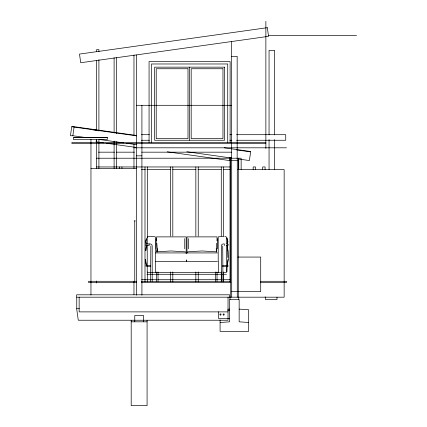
<?xml version="1.0" encoding="UTF-8"?>
<svg xmlns="http://www.w3.org/2000/svg" width="427" height="427" viewBox="0 0 427 427"><rect width="100%" height="100%" fill="white"/><g stroke="black" fill="none" stroke-linecap="round" stroke-linejoin="round"><path stroke-width="0.64" d="M157.12 251.919L157.275 248.829L156.81 243.262M146.013 250.59L146.365 245.413M216.729 243.262L216.265 248.829L216.425 251.919M156.965 251.919L157.275 248.829L156.901 250.681M226.967 271.764L227.132 265.968L227.927 259.44M227.212 244.153L227.527 241.687L226.967 237.722M145.618 250.59L146.322 245.413M136.651 135.877L71.709 126.75L70.444 135.738L72.852 135.738L74.068 127.081M96.481 139.367L96.139 141.817L103.377 142.837M230.116 157.526L229.683 160.584L167.187 151.804M186.604 260.006L186.364 261.634L155.615 261.634M227.132 265.968L228.322 259.44L227.927 250.59L227.223 245.413M227.292 244.153L227.927 241.687L227.132 238.608M227.399 265.941L227.799 265.546L228.194 265.941L227.799 266.341L222.558 266.341M186.978 252.277L186.7 252.928L217.455 252.928M156.49 272.613L156.757 272.282M155.327 261.687L155.658 261.361M155.658 272.282L155.327 272.613L155.327 236.878L150.459 236.243L147.235 236.878L147.235 244.159M145.516 244.196L146.354 243.966M226.844 245.552L228.039 245.322L228.274 244.756L228.039 244.196L226.844 243.966M156.501 251.839L170.987 250.959L185.478 251.839M187.586 251.839L202.078 250.959L216.564 251.839M227.714 309.244L229.619 309.105M220.086 322.518L229.619 321.819L229.619 299.573L239.152 299.573L239.152 321.819L248.69 322.486M150.838 245.968L150.603 281.297M268.161 35.372L356.556 35.372M231.605 56.337L237.166 56.337L237.166 158.817M136.357 105.298L231.605 105.298M141.401 134.697L149.381 134.697M229.865 134.697L231.861 134.697M236.515 134.697L285.738 134.697L285.738 140.259L236.515 140.259M74.004 137.451L106.729 137.451M141.401 140.259L149.381 140.259M229.865 140.259L231.861 140.259M265.872 142.522L71.896 142.522L71.896 143.52L265.872 143.52M133.971 147.806L286.533 147.806M98.525 152.177L114.495 152.177M116.491 152.177L134.457 152.177M141.775 152.177L231.605 152.177M136.357 155.834L141.919 155.834M96.529 158.22L241.143 158.22M231.706 160.6L237.268 160.6M96.529 166.957L230.014 166.957M90.962 168.446L136.624 168.446M141.47 169.642L145.458 169.642M146.787 169.642L170.709 169.642M172.705 169.642L195.966 169.642M197.957 169.642L221.218 169.642M223.214 169.642L230.521 169.642M237.828 169.642L284.147 169.642L284.147 281.825M134.153 220.908L135.375 220.908M223.086 236.243L218.213 236.878L218.213 261.361M147.15 243.966C148.82 243.95 152.145 243.31 152.193 245.893L152.193 281.297M146.354 245.552L145.516 245.322M147.15 245.552L149.135 245.552L149.135 243.966M155.615 252.928L186.364 252.928L186.087 252.277M237.919 257.065L260.71 257.065L260.71 291.625L237.919 291.625M217.455 261.634L186.7 261.634L186.466 260.006M146.344 265.546L145.714 265.941L146.344 266.341M147.134 265.546L150.747 265.546M222.558 265.546L227.799 265.546M147.134 266.341L150.747 266.341M221.437 272.613L147.235 272.613L147.235 245.482M223.086 272.613L226.31 272.613L226.31 245.482M146.947 274.283L221.111 274.283M222.435 274.283L226.406 274.283M141.689 279.706L156.298 279.706M157.627 279.706L221.383 279.706M222.713 279.706L230.014 279.706M136.635 281.297L88.581 281.297L88.581 282.487L136.635 282.487M141.3 281.297L230.569 281.297M260.55 281.297L286.533 281.297L286.533 282.487L260.55 282.487M141.3 282.487L230.89 282.487M231.706 291.625L237.268 291.625M79.331 308.71L76.663 308.71L78.28 320.234L228.029 320.234L228.029 297.187M227.655 310.498L229.619 310.498M228.029 311.886L79.144 311.886L79.144 297.187M229.619 318.446L218.496 318.446L218.496 311.822M131.19 321.819L147.08 321.819M222.723 245.968L222.953 281.297M239.152 309.105L248.69 309.772L248.69 331.357L220.086 331.357L220.086 319.914M71.763 126.371L136.41 135.46M224.271 147.806L250.676 151.516M236.788 149.952L250.622 151.895L249.405 160.552L238.207 158.977M96.529 130.299L90.962 129.52L90.962 129.071M72.852 135.738L86.686 137.681M99.203 139.442L123.579 142.864M126.216 143.237L136.752 144.716M186.823 151.756L231.621 158.049M106.665 143.296L136.266 147.459M224.714 236.457L226.31 236.878L226.31 244.159M226.918 245.322L227.479 245.552M227.516 266.224L227.799 266.341M217.887 272.282L218.213 272.613M216.729 272.282L217.001 272.613M265.103 296.909L265.45 297.187L265.477 299.573L276.995 299.573L276.995 297.187M146.253 244.153L145.618 241.687L146.408 238.608L146.013 241.687L146.333 244.153M216.638 250.681L216.265 248.829L216.58 251.919M145.217 259.44L146.408 265.968L145.618 259.44M227.175 245.413L227.527 250.59M284.147 282.487L284.147 297.187L76.663 297.187L76.663 294.806L229.619 294.806L229.619 297.187M274.614 134.889L274.614 50.375L269.053 50.375L269.053 134.889M274.614 139.549L274.614 169.492M269.053 139.549L269.053 169.492M265.872 21.35L265.872 148.484M265.076 169.615L265.076 166.957L262.696 166.957L262.696 169.615M255.543 169.615L255.543 166.957L253.158 166.957L253.158 169.615M241.143 158.828L241.143 169.482M238.757 158.865L238.757 169.615M238.757 297.187L238.757 299.573M238.261 158.22L238.261 297.187M237.268 158.22L237.268 297.187M231.706 158.22L231.706 297.187M231.605 41.344L231.605 158.817M230.713 158.22L230.713 297.187M230.116 142.506L230.116 61.595L149.066 61.595L149.066 142.506M230.014 157.632L230.014 281.905M230.014 297.187L230.014 299.573M227.927 250.59L227.927 257.54M227.73 142.773L227.73 63.975L151.452 63.975L151.452 142.773M224.421 245.552L224.421 243.966C223.097 243.678 221.282 244.281 221.367 245.893L221.367 281.297M223.663 166.957L223.663 236.723M223.663 271.94L223.663 281.905M221.277 166.957L221.277 236.062M221.277 271.94L221.277 281.905M218.629 261.639L218.629 272.602M217.391 238.608L217.391 248.829M217.028 271.967L217.028 281.27M217.001 240.849L217.001 236.878L186.994 236.878L186.994 253.094M215.438 271.967L215.438 281.27M198.235 166.957L198.235 236.062M198.235 271.94L198.235 281.905M195.849 166.957L195.849 236.062M195.849 271.94L195.849 281.905M189.593 67.156L189.593 140.259M188.451 238.608L188.451 248.829M186.193 253.745L186.193 236.878L156.49 236.878L156.49 240.849M184.752 238.608L184.752 248.829M172.807 166.957L172.807 236.062M172.807 271.94L172.807 281.905M170.421 166.957L170.421 236.062M170.421 271.94L170.421 281.905M158.033 271.967L158.033 281.27M156.442 271.967L156.442 281.27M156.154 238.608L156.154 248.829M147.379 166.957L147.379 237.391M147.379 271.94L147.379 281.905M147.08 320.303L147.08 405.65L131.19 405.65L131.19 320.303M144.999 166.957L144.999 281.905M143.504 321.819L143.504 315.462L134.767 315.462L134.767 321.819M141.919 105.298L141.919 295.164M136.357 55.014L136.357 295.164M134.751 220.908L134.767 281.297M133.971 55.014L133.971 135.738M133.971 144.411L133.971 168.43M133.971 281.297L133.971 294.63M121.951 166.957L121.951 168.286M119.571 166.957L119.571 168.286M116.491 57.682L116.491 133.736M116.491 141.743L116.491 168.43M114.105 57.682L114.105 133.069M114.105 141.075L114.105 168.43M98.909 51.678L98.909 49.676L96.529 49.676L96.529 51.678M98.909 59.684L98.909 131.068M98.909 139.741L98.909 168.43M96.529 60.351L96.529 130.4M96.529 139.634L96.529 168.43M96.529 280.987L96.529 283.026M90.962 139.303L90.962 295.046M76.759 297.187L76.759 308.71M267.329 27.686L79.502 54.085L80.719 62.742L268.546 36.343L267.329 27.686M224.554 67.156L154.633 67.156L154.633 140.259L224.554 140.259L224.554 67.156M188.003 68.747L156.218 68.747L156.218 138.668L188.003 138.668L188.003 68.747M222.963 68.747L191.184 68.747L191.184 138.668L222.963 138.668L222.963 68.747M107.289 137.35L73.444 137.35L73.444 139.538L107.289 139.538L107.289 137.35M220.183 314.987A0.598 0.598 0 0 0 221.079 314.469A0.598 0.598 0 0 0 220.183 313.957A0.598 0.598 0 0 0 220.183 314.987M223.364 314.987A0.598 0.598 0 0 0 224.255 314.469A0.598 0.598 0 0 0 223.364 313.957A0.598 0.598 0 0 0 223.364 314.987"/></g></svg>
